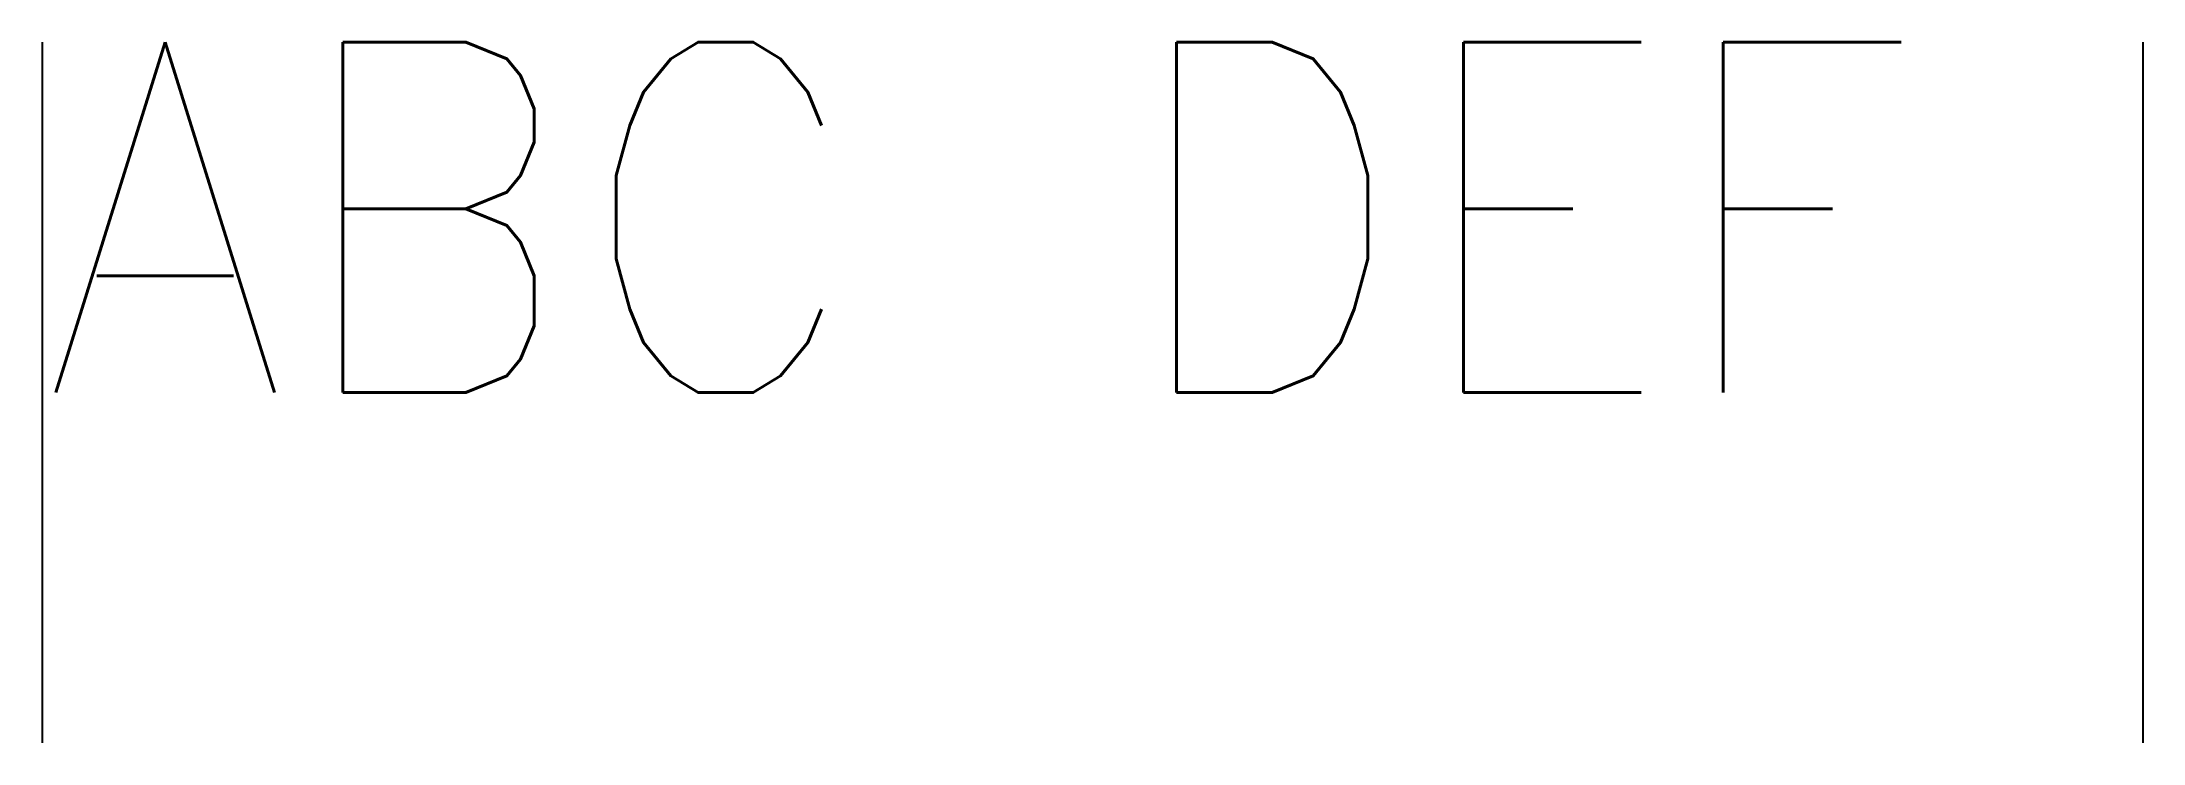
# Model space of a CAD drawing. Header units: millimetres. Extents: x 10 to 70, y 0 to 20.
import ezdxf
from ezdxf.enums import TextEntityAlignment as Align

# ---------------------------------------------------------------- set-up
doc = ezdxf.new("R2010")
doc.units = ezdxf.units.MM
doc.layers.get('0').update_dxf_attribs({"lineweight": 25})
doc.styles.add('textstyle11', font='Standard')
doc.styles.add('textstyle13', font='Standard')

msp = doc.modelspace()

# ---------------------------------------------------------------- linework, layer by layer
for p, q in [((10, 20), (10, 0)), ((70, 20), (70, 0))]:
    msp.add_line(p, q)

# ---------------------------------------------------------------- texts
for s, style, p in [('ABC', 'textstyle11', (10, 20)), ('DEF', 'textstyle13', (40.833, 20))]:
    msp.add_text(s, height=10, dxfattribs=dict(style=style)).set_placement(p, align=Align.TOP_LEFT)

doc.saveas('drawing.dxf')
